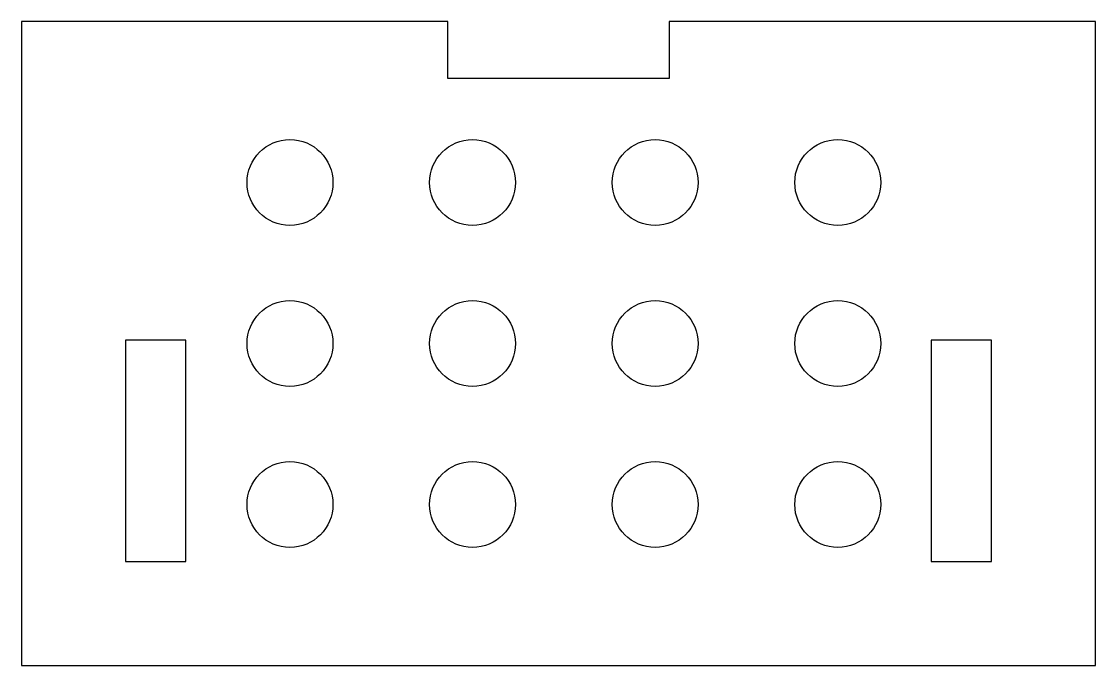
# Model space of a CAD drawing. Header units: millimetres. Extents: x 0 to 100, y 0 to 60.
import ezdxf

# ---------------------------------------------------------------- set-up
doc = ezdxf.new("R2010")
doc.units = ezdxf.units.MM

msp = doc.modelspace()

# ---------------------------------------------------------------- linework, layer by layer
at = {"color": 7, "linetype": 'Continuous', "lineweight": 25}
for p, q in [((0, 60), (0, 0)), ((39.7, 60), (0, 60)), ((39.7, 54.7), (39.7, 60)), ((100, 60), (60.3, 60)), ((60.3, 60), (60.3, 54.7)), ((100, 0), (100, 60)), ((60.3, 54.7), (39.7, 54.7)), ((15.3, 30.3), (9.7, 30.3)), ((9.7, 30.3), (9.7, 9.7)), ((15.3, 9.7), (15.3, 30.3)), ((84.7, 30.3), (84.7, 9.7)), ((90.3, 30.3), (84.7, 30.3)), ((90.3, 9.7), (90.3, 30.3)), ((9.7, 9.7), (15.3, 9.7)), ((84.7, 9.7), (90.3, 9.7)), ((0, 0), (100, 0))]:
    msp.add_line(p, q, dxfattribs=at)
for centre in [(25, 45), (42, 45), (59, 45), (76, 45), (25, 30), (59, 30), (76, 30), (42, 30), (25, 15), (42, 15), (59, 15), (76, 15)]:
    msp.add_circle(centre, 4, dxfattribs=at)

doc.saveas('drawing.dxf')
